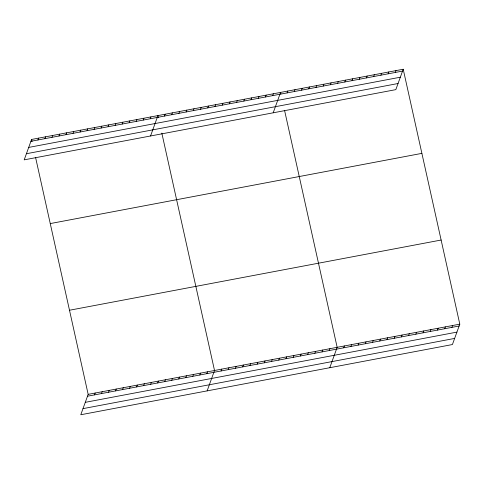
<?xml version="1.0" encoding="UTF-8"?>
<svg xmlns="http://www.w3.org/2000/svg" width="484" height="484" viewBox="0 0 484 484"><rect width="100%" height="100%" fill="white"/><g stroke="black" fill="none" stroke-linecap="round" stroke-linejoin="round"><path stroke-width="0.73" d="M31.581 139.459L24.2 159.847L395.833 89.637L403.214 69.248L31.581 139.459L32.047 141.558M37.934 139.973L38.599 138.134M44.951 138.648L45.617 136.803M51.97 137.323L52.641 135.478M58.994 135.998L59.659 134.153M66.012 134.667L66.677 132.828M73.03 133.342L73.701 131.503M80.054 132.017L80.719 130.172M87.072 130.692L87.737 128.847M94.09 129.361L94.755 127.522M101.108 128.036L101.779 126.197M108.132 126.711L108.797 124.872M115.15 125.386L115.815 123.541M122.168 124.061L122.839 122.216M129.192 122.73L129.857 120.891M136.21 121.405L136.875 119.566M143.228 120.08L143.893 118.241M150.246 118.755L150.917 116.91M150.554 135.974L157.935 115.585L158.401 117.691M164.481 116.063L165.147 114.224M171.699 114.702L172.364 112.863M178.911 113.341L179.576 111.495M186.122 111.979L186.794 110.134M35.628 157.681L88.167 394.363L80.786 414.752L452.419 344.541L459.8 324.153L403.214 69.248M193.34 110.612L194.005 108.773M94.519 394.884L95.185 393.038M200.551 109.251L201.217 107.406M101.537 393.559L102.209 391.713M207.769 107.89L208.435 106.044M108.561 392.228L109.227 390.388M214.981 106.522L215.646 104.683M115.579 390.903L116.245 389.063M222.192 105.161L222.864 103.322M122.597 389.578L123.269 387.732M229.41 103.8L230.075 101.955M129.621 388.253L130.287 386.407M236.622 102.439L237.287 100.593M136.639 386.928L137.305 385.082M243.839 101.071L244.505 99.232M143.657 385.597L144.323 383.758M251.051 99.71L251.716 97.871M150.675 384.272L151.347 382.433M258.262 98.349L258.934 96.504M157.699 382.947L158.365 381.102M265.48 96.981L266.146 95.142M164.717 381.622L165.383 379.777M272.692 95.62L273.357 93.781M171.735 380.297L172.407 378.452M273.194 112.802L280.575 92.414L280.883 93.817M178.759 378.966L179.425 377.127M287.121 92.898L287.786 91.052M185.777 377.641L186.443 375.802M294.332 91.53L295.004 89.691M192.795 376.316L193.461 374.471M301.55 90.169L302.216 88.33M199.813 374.991L200.485 373.146M308.762 88.808L309.427 86.963M206.837 373.66L207.503 371.821M315.979 87.447L316.645 85.601M207.14 390.884L214.521 370.496L161.825 133.112M323.191 86.079L323.856 84.24M221.067 370.974L221.739 369.129M330.403 84.718L331.074 82.879M228.285 369.613L228.95 367.767M337.62 83.357L338.286 81.512M235.496 368.245L236.162 366.406M344.832 81.99L345.497 80.15M242.714 366.884L243.379 365.045M352.049 80.628L352.715 78.789M249.925 365.523L250.591 363.678M359.261 79.267L359.927 77.422M257.137 364.162L257.809 362.316M366.473 77.906L367.144 76.061M264.355 362.794L265.02 360.955M373.69 76.539L374.356 74.699M271.566 361.433L272.238 359.594M380.902 75.177L381.567 73.338M278.784 360.072L279.45 358.227M388.12 73.816L388.785 71.971M285.996 358.711L286.661 356.865M395.331 72.455L395.997 70.61M293.207 357.343L293.879 355.504M300.425 355.982L301.09 354.137M307.636 354.621L308.308 352.776M314.854 353.253L315.52 351.414M322.066 351.892L322.731 350.053M329.277 350.531L329.949 348.686M329.779 367.713L337.16 347.324L284.622 110.642M343.707 347.802L344.378 345.963M350.924 346.441L351.59 344.602M358.136 345.08L358.801 343.235M365.353 343.719L366.019 341.873M372.565 342.351L373.231 340.512M379.777 340.99L380.448 339.145M386.994 339.629L387.66 337.784M394.206 338.262L394.871 336.422M401.424 336.9L402.089 335.061M408.635 335.539L409.301 333.694M415.847 334.178L416.518 332.333M423.064 332.81L423.73 330.971M430.276 331.449L430.941 329.61M437.494 330.088L438.159 328.243M444.705 328.721L445.371 326.881M451.917 327.359L452.588 325.52M30.916 141.298L402.543 71.087M28.695 147.42L400.329 77.21M26.414 153.724L398.048 83.514M50.251 223.578L421.885 153.368M69.496 310.244L441.124 240.034M88.167 394.363L459.8 324.153M87.501 396.208L459.134 325.998M85.287 402.331L456.92 332.115M83 408.635L454.633 338.425"/></g></svg>
